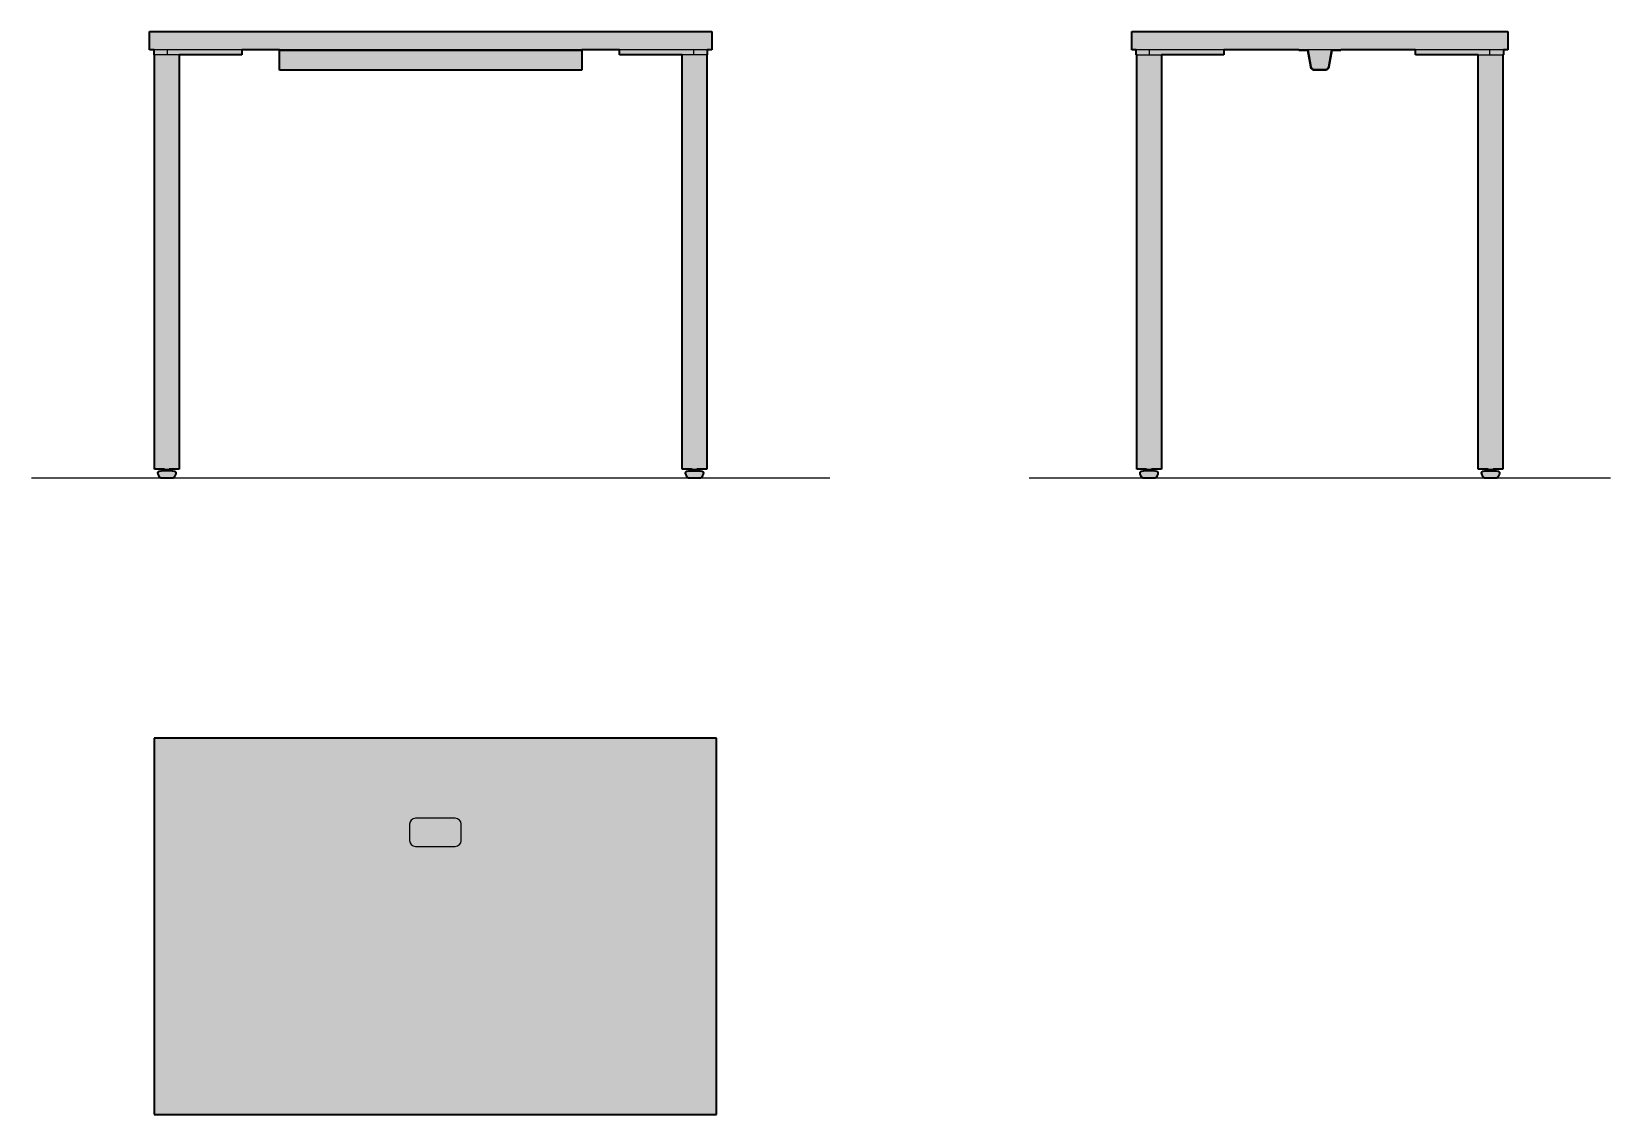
# Model space of a CAD drawing. Header units: millimetres. Extents: x 0 to 2559, y -1031 to 724.
import ezdxf

# ---------------------------------------------------------------- set-up
doc = ezdxf.new("R2010")
doc.units = ezdxf.units.MM
doc.layers.add('Blocks', color=7, linetype='Continuous')
doc.layers.add('Blocks$Fill', color=7, linetype='Continuous', true_color=0xffffff)
for name, color, linetype, lineweight, true_color in [('Blocks$Inner', 7, 'Continuous', 25, 0x007f00), ('Blocks$Outline', 7, 'Continuous', 35, 0xff3f3f), ('Groud', 7, 'Continuous', 25, 0x243775)]:
    doc.layers.add(name, color=color, linetype=linetype, lineweight=lineweight, true_color=true_color)

# ---------------------------------------------------------------- blocks, each defined once
blk = doc.blocks.new('OE1 Rectangular Table Front')
at = {"layer": 'Blocks$Fill'}
blk.add_hatch(color=256, dxfattribs=at).paths.add_polyline_path([(210.6, 0), (210.5, 0), (210.3, 0), (210.1, 0.1), (210, 0.1), (209.8, 0.1), (209.6, 0.2), (209.5, 0.2), (209.3, 0.3), (209.1, 0.3), (209, 0.4), (208.8, 0.5), (208.7, 0.6), (208.5, 0.7), (208.4, 0.8), (208.2, 0.9), (208.1, 1), (208, 1.1), (207.9, 1.2), (207.7, 1.3), (207.6, 1.4), (207.5, 1.6), (207.4, 1.7), (207.3, 1.8), (207.2, 2), (207.1, 2.1), (207, 2.3), (206.9, 2.4), (206.9, 2.6), (206.8, 2.7), (205.1, 6.9), (205, 7), (205, 7.2), (204.9, 7.3), (204.9, 7.4), (204.9, 7.6), (204.9, 7.7), (204.8, 7.9), (204.8, 8), (204.8, 8.1), (204.8, 8.3), (204.8, 8.4), (204.8, 8.5), (204.8, 8.7), (204.9, 8.8), (204.9, 9), (204.9, 9.1), (205, 9.2), (205, 9.4), (205.1, 9.5), (205.1, 9.6), (205.2, 9.7), (205.2, 9.9), (205.3, 10), (205.4, 10.1), (205.4, 10.2), (205.5, 10.3), (205.6, 10.4), (205.7, 10.5), (205.8, 10.6), (205.9, 10.7), (206, 10.8), (206.1, 10.9), (206.2, 11), (206.3, 11.1), (206.4, 11.2), (206.6, 11.2), (206.7, 11.3), (206.8, 11.4), (206.9, 11.4), (207.1, 11.5), (207.2, 11.5), (207.3, 11.6), (207.4, 11.6), (215.3, 13), (215.3, 14.7), (202.3, 14.7), (199.3, 14.7), (199.3, 686.4), (198.6, 686.4), (198.6, 694.3), (191.3, 694.3), (191.3, 723.9), (1102.6, 723.9), (1102.6, 694.3), (1095.3, 694.3), (1095.3, 686.4), (1094.6, 686.4), (1094.6, 14.7), (1091.6, 14.7), (1078.6, 14.7), (1078.6, 13), (1086.5, 11.6), (1086.7, 11.5), (1086.8, 11.5), (1086.9, 11.4), (1087.1, 11.4), (1087.2, 11.3), (1087.3, 11.3), (1087.4, 11.2), (1087.5, 11.1), (1087.7, 11), (1087.8, 11), (1087.9, 10.9), (1088, 10.8), (1088.1, 10.7), (1088.2, 10.6), (1088.3, 10.5), (1088.3, 10.4), (1088.4, 10.3), (1088.5, 10.2), (1088.6, 10), (1088.7, 9.9), (1088.7, 9.8), (1088.8, 9.7), (1088.8, 9.5), (1088.9, 9.4), (1088.9, 9.3), (1089, 9.1), (1089, 9), (1089, 8.9), (1089, 8.7), (1089.1, 8.6), (1089.1, 8.5), (1089.1, 8.3), (1089.1, 8.2), (1089.1, 8), (1089.1, 7.9), (1089.1, 7.8), (1089, 7.6), (1089, 7.5), (1089, 7.4), (1088.9, 7.2), (1088.9, 7.1), (1088.8, 7), (1088.8, 6.9), (1087.1, 2.7), (1087, 2.5), (1086.9, 2.3), (1086.8, 2.2), (1086.7, 2), (1086.6, 1.9), (1086.5, 1.8), (1086.4, 1.6), (1086.3, 1.5), (1086.2, 1.4), (1086.1, 1.2), (1086, 1.1), (1085.8, 1), (1085.7, 0.9), (1085.6, 0.8), (1085.4, 0.7), (1085.3, 0.6), (1085.1, 0.5), (1085, 0.4), (1084.8, 0.4), (1084.7, 0.3), (1084.5, 0.2), (1084.3, 0.2), (1084.2, 0.1), (1084, 0.1), (1083.8, 0.1), (1083.7, 0), (1083.5, 0), (1083.3, 0), (1083.3, 0), (1074.6, 0), (1065.9, 0), (1065.7, 0), (1065.5, 0), (1065.4, 0.1), (1065.2, 0.1), (1065, 0.1), (1064.9, 0.2), (1064.7, 0.2), (1064.5, 0.3), (1064.4, 0.3), (1064.2, 0.4), (1064.1, 0.5), (1063.9, 0.6), (1063.8, 0.7), (1063.6, 0.8), (1063.5, 0.9), (1063.4, 1), (1063.2, 1.1), (1063.1, 1.2), (1063, 1.3), (1062.9, 1.4), (1062.7, 1.6), (1062.6, 1.7), (1062.5, 1.8), (1062.4, 2), (1062.3, 2.1), (1062.3, 2.3), (1062.2, 2.4), (1062.1, 2.6), (1062.1, 2.7), (1060.3, 6.9), (1060.3, 7), (1060.2, 7.2), (1060.2, 7.3), (1060.2, 7.4), (1060.1, 7.6), (1060.1, 7.7), (1060.1, 7.9), (1060.1, 8), (1060.1, 8.1), (1060.1, 8.3), (1060.1, 8.4), (1060.1, 8.5), (1060.1, 8.7), (1060.1, 8.8), (1060.1, 9), (1060.2, 9.1), (1060.2, 9.2), (1060.2, 9.4), (1060.3, 9.5), (1060.3, 9.6), (1060.4, 9.7), (1060.5, 9.9), (1060.5, 10), (1060.6, 10.1), (1060.7, 10.2), (1060.8, 10.3), (1060.9, 10.4), (1060.9, 10.5), (1061, 10.6), (1061.1, 10.7), (1061.2, 10.8), (1061.3, 10.9), (1061.4, 11), (1061.6, 11.1), (1061.7, 11.2), (1061.8, 11.2), (1061.9, 11.3), (1062, 11.4), (1062.2, 11.4), (1062.3, 11.5), (1062.4, 11.5), (1062.6, 11.6), (1062.6, 11.6), (1070.6, 13), (1070.6, 14.7), (1054.6, 14.7), (1054.6, 686.4), (998.3, 686.4), (982.8, 686.4), (966.8, 686.4), (959.6, 686.4), (953.1, 686.4), (953.1, 694.3), (892, 694.3), (892, 693.1), (892, 666.6), (892, 661.3), (401.9, 661.3), (401.9, 666.6), (401.9, 693.1), (401.9, 694.3), (340.8, 694.3), (340.8, 686.4), (334.3, 686.4), (327.1, 686.4), (311.1, 686.4), (295.6, 686.4), (239.3, 686.4), (239.3, 14.7), (223.3, 14.7), (223.3, 13), (231.3, 11.6), (231.4, 11.5), (231.6, 11.5), (231.7, 11.4), (231.8, 11.4), (231.9, 11.3), (232.1, 11.3), (232.2, 11.2), (232.3, 11.1), (232.4, 11), (232.5, 11), (232.6, 10.9), (232.7, 10.8), (232.8, 10.7), (232.9, 10.6), (233, 10.5), (233.1, 10.4), (233.2, 10.3), (233.3, 10.2), (233.3, 10), (233.4, 9.9), (233.5, 9.8), (233.5, 9.7), (233.6, 9.5), (233.6, 9.4), (233.7, 9.3), (233.7, 9.1), (233.8, 9), (233.8, 8.9), (233.8, 8.7), (233.8, 8.6), (233.8, 8.5), (233.8, 8.3), (233.8, 8.2), (233.8, 8), (233.8, 7.9), (233.8, 7.8), (233.8, 7.6), (233.8, 7.5), (233.7, 7.4), (233.7, 7.2), (233.6, 7.1), (233.6, 7), (233.6, 6.9), (231.8, 2.7), (231.7, 2.5), (231.7, 2.3), (231.6, 2.2), (231.5, 2), (231.4, 1.9), (231.3, 1.8), (231.2, 1.6), (231.1, 1.5), (231, 1.4), (230.9, 1.2), (230.7, 1.1), (230.6, 1), (230.5, 0.9), (230.3, 0.8), (230.2, 0.7), (230, 0.6), (229.9, 0.5), (229.7, 0.4), (229.6, 0.4), (229.4, 0.3), (229.3, 0.2), (229.1, 0.2), (228.9, 0.1), (228.8, 0.1), (228.6, 0.1), (228.4, 0), (228.2, 0), (228.1, 0), (228, 0), (219.3, 0)], flags=0)
at = {"layer": 'Blocks$Inner'}
blk.add_line((401.9, 693.1), (401.9, 694.3), dxfattribs=at)
blk.add_lwpolyline([(191.3, 723.9), (1102.6, 723.9), (1102.6, 694.3), (191.3, 694.3)], close=True, dxfattribs=at)
for points in [[(220.2, 686.4), (201.6, 686.4), (198.6, 686.4), (198.6, 694.3)], [(340.8, 694.3), (340.8, 686.4), (334.3, 686.4), (327.1, 686.4), (311.1, 686.4), (295.6, 686.4), (220.2, 686.4), (220.2, 694.3)], [(892, 693.1), (892, 666.6), (892, 661.3), (401.9, 661.3), (401.9, 666.6), (401.9, 693.1), (892, 693.1), (892, 694.3)], [(1073.7, 686.4), (998.3, 686.4), (982.8, 686.4), (966.8, 686.4), (959.6, 686.4), (953.1, 686.4), (953.1, 694.3)], [(1095.3, 694.3), (1095.3, 686.4), (1092.3, 686.4), (1073.7, 686.4), (1073.7, 694.3)], [(200.2, 686.4), (199.3, 686.4), (199.3, 14.7), (202.3, 14.7), (219.3, 14.7), (239.3, 14.7), (239.3, 686.4)], [(1054.6, 686.4), (1054.6, 14.7), (1074.6, 14.7), (1091.6, 14.7), (1094.6, 14.7), (1094.6, 686.4), (1093.7, 686.4)], [(210.9, 11.6), (207.4, 11.6), (207.3, 11.6), (207.2, 11.5), (207.1, 11.5), (206.9, 11.4), (206.8, 11.4), (206.7, 11.3), (206.6, 11.2), (206.4, 11.2), (206.3, 11.1), (206.2, 11), (206.1, 10.9), (206, 10.8), (205.9, 10.7), (205.8, 10.6), (205.7, 10.5), (205.6, 10.4), (205.5, 10.3), (205.4, 10.2), (205.4, 10.1), (205.3, 10), (205.2, 9.9), (205.2, 9.7), (205.1, 9.6), (205.1, 9.5), (205, 9.4), (205, 9.2), (204.9, 9.1), (204.9, 9), (204.9, 8.8), (204.8, 8.7), (204.8, 8.5), (204.8, 8.4), (204.8, 8.3), (204.8, 8.1), (204.8, 8), (204.8, 7.9), (204.9, 7.7), (204.9, 7.6), (204.9, 7.4), (204.9, 7.3), (205, 7.2), (205, 7), (205.1, 6.9), (206.8, 2.7), (206.9, 2.6), (206.9, 2.4), (207, 2.3), (207.1, 2.1), (207.2, 2), (207.3, 1.8), (207.4, 1.7), (207.5, 1.6), (207.6, 1.4), (207.7, 1.3), (207.9, 1.2), (208, 1.1), (208.1, 1), (208.2, 0.9), (208.4, 0.8), (208.5, 0.7), (208.7, 0.6), (208.8, 0.5), (209, 0.4), (209.1, 0.3), (209.3, 0.3), (209.5, 0.2), (209.6, 0.2), (209.8, 0.1), (210, 0.1), (210.1, 0.1), (210.3, 0), (210.5, 0), (210.6, 0), (219.3, 0), (228, 0), (228.1, 0), (228.2, 0), (228.4, 0), (228.6, 0.1), (228.8, 0.1), (228.9, 0.1), (229.1, 0.2), (229.3, 0.2), (229.4, 0.3), (229.6, 0.4), (229.7, 0.4), (229.9, 0.5), (230, 0.6), (230.2, 0.7), (230.3, 0.8), (230.5, 0.9), (230.6, 1), (230.7, 1.1), (230.9, 1.2), (231, 1.4), (231.1, 1.5), (231.2, 1.6), (231.3, 1.8), (231.4, 1.9), (231.5, 2), (231.6, 2.2), (231.7, 2.3), (231.7, 2.5), (231.8, 2.7), (233.6, 6.9), (233.6, 7), (233.6, 7.1), (233.7, 7.2), (233.7, 7.4), (233.8, 7.5), (233.8, 7.6), (233.8, 7.8), (233.8, 7.9), (233.8, 8), (233.8, 8.2), (233.8, 8.3), (233.8, 8.5), (233.8, 8.6), (233.8, 8.7), (233.8, 8.9), (233.8, 9), (233.7, 9.1), (233.7, 9.3), (233.6, 9.4), (233.6, 9.5), (233.5, 9.7), (233.5, 9.8), (233.4, 9.9), (233.3, 10), (233.3, 10.2), (233.2, 10.3), (233.1, 10.4), (233, 10.5), (232.9, 10.6), (232.8, 10.7), (232.7, 10.8), (232.6, 10.9), (232.5, 11), (232.4, 11), (232.3, 11.1), (232.2, 11.2), (232.1, 11.3), (231.9, 11.3), (231.8, 11.4), (231.7, 11.4), (231.6, 11.5), (231.4, 11.5), (231.3, 11.6), (219.3, 11.6), (207.4, 11.6), (215.3, 13), (215.3, 14.7)], [(223.3, 13), (219.3, 13), (215.3, 13)], [(227.8, 11.6), (231.3, 11.6), (223.3, 13), (223.3, 14.7)], [(1066.1, 11.6), (1062.6, 11.6), (1062.6, 11.6), (1062.4, 11.5), (1062.3, 11.5), (1062.2, 11.4), (1062, 11.4), (1061.9, 11.3), (1061.8, 11.2), (1061.7, 11.2), (1061.6, 11.1), (1061.4, 11), (1061.3, 10.9), (1061.2, 10.8), (1061.1, 10.7), (1061, 10.6), (1060.9, 10.5), (1060.9, 10.4), (1060.8, 10.3), (1060.7, 10.2), (1060.6, 10.1), (1060.5, 10), (1060.5, 9.9), (1060.4, 9.7), (1060.3, 9.6), (1060.3, 9.5), (1060.2, 9.4), (1060.2, 9.2), (1060.2, 9.1), (1060.1, 9), (1060.1, 8.8), (1060.1, 8.7), (1060.1, 8.5), (1060.1, 8.4), (1060.1, 8.3), (1060.1, 8.1), (1060.1, 8), (1060.1, 7.9), (1060.1, 7.7), (1060.1, 7.6), (1060.2, 7.4), (1060.2, 7.3), (1060.2, 7.2), (1060.3, 7), (1060.3, 6.9), (1062.1, 2.7), (1062.1, 2.6), (1062.2, 2.4), (1062.3, 2.3), (1062.3, 2.1), (1062.4, 2), (1062.5, 1.8), (1062.6, 1.7), (1062.7, 1.6), (1062.9, 1.4), (1063, 1.3), (1063.1, 1.2), (1063.2, 1.1), (1063.4, 1), (1063.5, 0.9), (1063.6, 0.8), (1063.8, 0.7), (1063.9, 0.6), (1064.1, 0.5), (1064.2, 0.4), (1064.4, 0.3), (1064.5, 0.3), (1064.7, 0.2), (1064.9, 0.2), (1065, 0.1), (1065.2, 0.1), (1065.4, 0.1), (1065.5, 0), (1065.7, 0), (1065.9, 0), (1074.6, 0), (1083.3, 0), (1083.3, 0), (1083.5, 0), (1083.7, 0), (1083.8, 0.1), (1084, 0.1), (1084.2, 0.1), (1084.3, 0.2), (1084.5, 0.2), (1084.7, 0.3), (1084.8, 0.4), (1085, 0.4), (1085.1, 0.5), (1085.3, 0.6), (1085.4, 0.7), (1085.6, 0.8), (1085.7, 0.9), (1085.8, 1), (1086, 1.1), (1086.1, 1.2), (1086.2, 1.4), (1086.3, 1.5), (1086.4, 1.6), (1086.5, 1.8), (1086.6, 1.9), (1086.7, 2), (1086.8, 2.2), (1086.9, 2.3), (1087, 2.5), (1087.1, 2.7), (1088.8, 6.9), (1088.8, 7), (1088.9, 7.1), (1088.9, 7.2), (1089, 7.4), (1089, 7.5), (1089, 7.6), (1089.1, 7.8), (1089.1, 7.9), (1089.1, 8), (1089.1, 8.2), (1089.1, 8.3), (1089.1, 8.5), (1089.1, 8.6), (1089, 8.7), (1089, 8.9), (1089, 9), (1089, 9.1), (1088.9, 9.3), (1088.9, 9.4), (1088.8, 9.5), (1088.8, 9.7), (1088.7, 9.8), (1088.7, 9.9), (1088.6, 10), (1088.5, 10.2), (1088.4, 10.3), (1088.3, 10.4), (1088.3, 10.5), (1088.2, 10.6), (1088.1, 10.7), (1088, 10.8), (1087.9, 10.9), (1087.8, 11), (1087.7, 11), (1087.5, 11.1), (1087.4, 11.2), (1087.3, 11.3), (1087.2, 11.3), (1087.1, 11.4), (1086.9, 11.4), (1086.8, 11.5), (1086.7, 11.5), (1086.5, 11.6), (1078.6, 13), (1078.6, 14.7)], [(1070.6, 14.7), (1070.6, 13), (1062.6, 11.6), (1074.6, 11.6), (1086.5, 11.6), (1083, 11.6)], [(1078.6, 13), (1074.6, 13), (1070.6, 13)]]:
    blk.add_lwpolyline(points, dxfattribs=at)
at = {"layer": 'Blocks$Outline'}
for points in [[(191.3, 694.3), (191.3, 723.9)], [(191.3, 723.9), (1102.6, 723.9)], [(1102.6, 723.9), (1102.6, 694.3)], [(198.6, 694.3), (191.3, 694.3)], [(198.6, 686.4), (198.6, 694.3)], [(401.9, 694.3), (340.8, 694.3)], [(340.8, 694.3), (340.8, 686.4)], [(401.9, 693.1), (401.9, 694.3)], [(401.9, 666.6), (401.9, 693.1)], [(953.1, 694.3), (892, 694.3)], [(892, 694.3), (892, 693.1)], [(892, 693.1), (892, 666.6)], [(953.1, 686.4), (953.1, 694.3)], [(1102.6, 694.3), (1095.3, 694.3)], [(1095.3, 694.3), (1095.3, 686.4)], [(199.3, 686.4), (198.6, 686.4)], [(199.3, 14.7), (199.3, 686.4)], [(295.6, 686.4), (239.3, 686.4)], [(239.3, 686.4), (239.3, 14.7)], [(311.1, 686.4), (295.6, 686.4)], [(327.1, 686.4), (311.1, 686.4)], [(334.3, 686.4), (327.1, 686.4)], [(340.8, 686.4), (334.3, 686.4)], [(401.9, 661.3), (401.9, 666.6)], [(892, 666.6), (892, 661.3)], [(959.6, 686.4), (953.1, 686.4)], [(966.8, 686.4), (959.6, 686.4)], [(982.8, 686.4), (966.8, 686.4)], [(998.3, 686.4), (982.8, 686.4)], [(1054.6, 686.4), (998.3, 686.4)], [(1054.6, 14.7), (1054.6, 686.4)], [(1095.3, 686.4), (1094.6, 686.4)], [(1094.6, 686.4), (1094.6, 14.7)], [(892, 661.3), (401.9, 661.3)], [(202.3, 14.7), (199.3, 14.7)], [(215.3, 14.7), (202.3, 14.7)], [(205.1, 6.9), (205, 7), (205, 7.2), (204.9, 7.3), (204.9, 7.4), (204.9, 7.6), (204.9, 7.7), (204.8, 7.9), (204.8, 8), (204.8, 8.1), (204.8, 8.3), (204.8, 8.4), (204.8, 8.5), (204.8, 8.7), (204.9, 8.8), (204.9, 9), (204.9, 9.1), (205, 9.2), (205, 9.4), (205.1, 9.5), (205.1, 9.6), (205.2, 9.7), (205.2, 9.9), (205.3, 10), (205.4, 10.1), (205.4, 10.2), (205.5, 10.3), (205.6, 10.4), (205.7, 10.5), (205.8, 10.6), (205.9, 10.7), (206, 10.8), (206.1, 10.9), (206.2, 11), (206.3, 11.1), (206.4, 11.2), (206.6, 11.2), (206.7, 11.3), (206.8, 11.4), (206.9, 11.4), (207.1, 11.5), (207.2, 11.5), (207.3, 11.6), (207.4, 11.6)], [(206.8, 2.7), (205.1, 6.9)], [(210.6, 0), (210.5, 0), (210.3, 0), (210.1, 0.1), (210, 0.1), (209.8, 0.1), (209.6, 0.2), (209.5, 0.2), (209.3, 0.3), (209.1, 0.3), (209, 0.4), (208.8, 0.5), (208.7, 0.6), (208.5, 0.7), (208.4, 0.8), (208.2, 0.9), (208.1, 1), (208, 1.1), (207.9, 1.2), (207.7, 1.3), (207.6, 1.4), (207.5, 1.6), (207.4, 1.7), (207.3, 1.8), (207.2, 2), (207.1, 2.1), (207, 2.3), (206.9, 2.4), (206.9, 2.6), (206.8, 2.7)], [(207.4, 11.6), (215.3, 13)], [(219.3, 0), (210.6, 0)], [(215.3, 13), (215.3, 14.7)], [(228, 0), (219.3, 0)], [(239.3, 14.7), (223.3, 14.7)], [(223.3, 14.7), (223.3, 13)], [(223.3, 13), (231.3, 11.6)], [(231.8, 2.7), (231.7, 2.5), (231.7, 2.3), (231.6, 2.2), (231.5, 2), (231.4, 1.9), (231.3, 1.8), (231.2, 1.6), (231.1, 1.5), (231, 1.4), (230.9, 1.2), (230.7, 1.1), (230.6, 1), (230.5, 0.9), (230.3, 0.8), (230.2, 0.7), (230, 0.6), (229.9, 0.5), (229.7, 0.4), (229.6, 0.4), (229.4, 0.3), (229.3, 0.2), (229.1, 0.2), (228.9, 0.1), (228.8, 0.1), (228.6, 0.1), (228.4, 0), (228.2, 0), (228.1, 0), (228, 0)], [(231.3, 11.6), (231.4, 11.5), (231.6, 11.5), (231.7, 11.4), (231.8, 11.4), (231.9, 11.3), (232.1, 11.3), (232.2, 11.2), (232.3, 11.1), (232.4, 11), (232.5, 11), (232.6, 10.9), (232.7, 10.8), (232.8, 10.7), (232.9, 10.6), (233, 10.5), (233.1, 10.4), (233.2, 10.3), (233.3, 10.2), (233.3, 10), (233.4, 9.9), (233.5, 9.8), (233.5, 9.7), (233.6, 9.5), (233.6, 9.4), (233.7, 9.3), (233.7, 9.1), (233.8, 9), (233.8, 8.9), (233.8, 8.7), (233.8, 8.6), (233.8, 8.5), (233.8, 8.3), (233.8, 8.2), (233.8, 8), (233.8, 7.9), (233.8, 7.8), (233.8, 7.6), (233.8, 7.5), (233.7, 7.4), (233.7, 7.2), (233.6, 7.1), (233.6, 7), (233.6, 6.9)], [(233.6, 6.9), (231.8, 2.7)], [(1070.6, 14.7), (1054.6, 14.7)], [(1060.3, 6.9), (1060.3, 7), (1060.2, 7.2), (1060.2, 7.3), (1060.2, 7.4), (1060.1, 7.6), (1060.1, 7.7), (1060.1, 7.9), (1060.1, 8), (1060.1, 8.1), (1060.1, 8.3), (1060.1, 8.4), (1060.1, 8.5), (1060.1, 8.7), (1060.1, 8.8), (1060.1, 9), (1060.2, 9.1), (1060.2, 9.2), (1060.2, 9.4), (1060.3, 9.5), (1060.3, 9.6), (1060.4, 9.7), (1060.5, 9.9), (1060.5, 10), (1060.6, 10.1), (1060.7, 10.2), (1060.8, 10.3), (1060.9, 10.4), (1060.9, 10.5), (1061, 10.6), (1061.1, 10.7), (1061.2, 10.8), (1061.3, 10.9), (1061.4, 11), (1061.6, 11.1), (1061.7, 11.2), (1061.8, 11.2), (1061.9, 11.3), (1062, 11.4), (1062.2, 11.4), (1062.3, 11.5), (1062.4, 11.5), (1062.6, 11.6), (1062.6, 11.6)], [(1062.1, 2.7), (1060.3, 6.9)], [(1065.9, 0), (1065.7, 0), (1065.5, 0), (1065.4, 0.1), (1065.2, 0.1), (1065, 0.1), (1064.9, 0.2), (1064.7, 0.2), (1064.5, 0.3), (1064.4, 0.3), (1064.2, 0.4), (1064.1, 0.5), (1063.9, 0.6), (1063.8, 0.7), (1063.6, 0.8), (1063.5, 0.9), (1063.4, 1), (1063.2, 1.1), (1063.1, 1.2), (1063, 1.3), (1062.9, 1.4), (1062.7, 1.6), (1062.6, 1.7), (1062.5, 1.8), (1062.4, 2), (1062.3, 2.1), (1062.3, 2.3), (1062.2, 2.4), (1062.1, 2.6), (1062.1, 2.7)], [(1062.6, 11.6), (1070.6, 13)], [(1074.6, 0), (1065.9, 0)], [(1070.6, 13), (1070.6, 14.7)], [(1083.3, 0), (1074.6, 0)], [(1091.6, 14.7), (1078.6, 14.7)], [(1078.6, 14.7), (1078.6, 13)], [(1078.6, 13), (1086.5, 11.6)], [(1087.1, 2.7), (1087, 2.5), (1086.9, 2.3), (1086.8, 2.2), (1086.7, 2), (1086.6, 1.9), (1086.5, 1.8), (1086.4, 1.6), (1086.3, 1.5), (1086.2, 1.4), (1086.1, 1.2), (1086, 1.1), (1085.8, 1), (1085.7, 0.9), (1085.6, 0.8), (1085.4, 0.7), (1085.3, 0.6), (1085.1, 0.5), (1085, 0.4), (1084.8, 0.4), (1084.7, 0.3), (1084.5, 0.2), (1084.3, 0.2), (1084.2, 0.1), (1084, 0.1), (1083.8, 0.1), (1083.7, 0), (1083.5, 0), (1083.3, 0), (1083.3, 0)], [(1086.5, 11.6), (1086.7, 11.5), (1086.8, 11.5), (1086.9, 11.4), (1087.1, 11.4), (1087.2, 11.3), (1087.3, 11.3), (1087.4, 11.2), (1087.5, 11.1), (1087.7, 11), (1087.8, 11), (1087.9, 10.9), (1088, 10.8), (1088.1, 10.7), (1088.2, 10.6), (1088.3, 10.5), (1088.3, 10.4), (1088.4, 10.3), (1088.5, 10.2), (1088.6, 10), (1088.7, 9.9), (1088.7, 9.8), (1088.8, 9.7), (1088.8, 9.5), (1088.9, 9.4), (1088.9, 9.3), (1089, 9.1), (1089, 9), (1089, 8.9), (1089, 8.7), (1089.1, 8.6), (1089.1, 8.5), (1089.1, 8.3), (1089.1, 8.2), (1089.1, 8), (1089.1, 7.9), (1089.1, 7.8), (1089, 7.6), (1089, 7.5), (1089, 7.4), (1088.9, 7.2), (1088.9, 7.1), (1088.8, 7), (1088.8, 6.9)], [(1088.8, 6.9), (1087.1, 2.7)], [(1094.6, 14.7), (1091.6, 14.7)]]:
    blk.add_lwpolyline(points, dxfattribs=at)
blk = doc.blocks.new('OE1 Rectangular Table Side')
at = {"layer": 'Blocks$Fill'}
blk.add_hatch(color=256, dxfattribs=at).paths.add_polyline_path([(775.9, 723.9), (775.9, 694.3), (768.7, 694.3), (768.7, 686.4), (767.9, 686.4), (767.9, 14.7), (764.9, 14.7), (751.9, 14.7), (751.9, 13), (759.9, 11.6), (760, 11.5), (760.2, 11.5), (760.3, 11.4), (760.4, 11.4), (760.5, 11.3), (760.7, 11.3), (760.8, 11.2), (760.9, 11.1), (761, 11), (761.1, 11), (761.2, 10.9), (761.3, 10.8), (761.4, 10.7), (761.5, 10.6), (761.6, 10.5), (761.7, 10.4), (761.8, 10.3), (761.9, 10.2), (761.9, 10), (762, 9.9), (762.1, 9.8), (762.1, 9.7), (762.2, 9.5), (762.2, 9.4), (762.3, 9.3), (762.3, 9.1), (762.4, 9), (762.4, 8.9), (762.4, 8.7), (762.4, 8.6), (762.4, 8.5), (762.4, 8.3), (762.4, 8.2), (762.4, 8), (762.4, 7.9), (762.4, 7.8), (762.4, 7.6), (762.4, 7.5), (762.3, 7.4), (762.3, 7.2), (762.2, 7.1), (762.2, 7), (762.2, 6.9), (760.4, 2.7), (760.3, 2.5), (760.3, 2.3), (760.2, 2.2), (760.1, 2), (760, 1.9), (759.9, 1.8), (759.8, 1.6), (759.7, 1.5), (759.6, 1.4), (759.5, 1.2), (759.3, 1.1), (759.2, 1), (759.1, 0.9), (758.9, 0.8), (758.8, 0.7), (758.6, 0.6), (758.5, 0.5), (758.3, 0.4), (758.2, 0.4), (758, 0.3), (757.9, 0.2), (757.7, 0.2), (757.5, 0.1), (757.4, 0.1), (757.2, 0.1), (757, 0), (756.8, 0), (756.7, 0), (756.6, 0), (752.3, 0), (743.6, 0), (739.2, 0), (739.1, 0), (738.9, 0), (738.7, 0.1), (738.6, 0.1), (738.4, 0.1), (738.2, 0.2), (738.1, 0.2), (737.9, 0.3), (737.7, 0.3), (737.6, 0.4), (737.4, 0.5), (737.3, 0.6), (737.1, 0.7), (737, 0.8), (736.8, 0.9), (736.7, 1), (736.6, 1.1), (736.5, 1.2), (736.3, 1.3), (736.2, 1.4), (736.1, 1.6), (736, 1.7), (735.9, 1.8), (735.8, 2), (735.7, 2.1), (735.6, 2.3), (735.5, 2.4), (735.5, 2.6), (735.5, 2.7), (733.7, 6.9), (733.6, 7), (733.6, 7.2), (733.6, 7.3), (733.5, 7.4), (733.5, 7.6), (733.5, 7.7), (733.4, 7.9), (733.4, 8), (733.4, 8.1), (733.4, 8.3), (733.4, 8.4), (733.4, 8.5), (733.5, 8.7), (733.5, 8.8), (733.5, 9), (733.5, 9.1), (733.6, 9.2), (733.6, 9.4), (733.7, 9.5), (733.7, 9.6), (733.8, 9.7), (733.8, 9.9), (733.9, 10), (734, 10.1), (734, 10.2), (734.1, 10.3), (734.2, 10.4), (734.3, 10.5), (734.4, 10.6), (734.5, 10.7), (734.6, 10.8), (734.7, 10.9), (734.8, 11), (734.9, 11.1), (735, 11.2), (735.2, 11.2), (735.3, 11.3), (735.4, 11.4), (735.5, 11.4), (735.7, 11.5), (735.8, 11.5), (735.9, 11.6), (736, 11.6), (743.9, 13), (743.9, 14.7), (727.9, 14.7), (727.9, 686.4), (671.6, 686.4), (656.1, 686.4), (640.2, 686.4), (632.9, 686.4), (626.4, 686.4), (626.4, 694.3), (505.3, 694.3), (505.3, 693.1), (490.4, 693.1), (485.8, 666.6), (485.7, 666.5), (485.7, 666.3), (485.7, 666.2), (485.7, 666.1), (485.6, 666), (485.6, 665.8), (485.5, 665.7), (485.5, 665.6), (485.5, 665.5), (485.4, 665.3), (485.4, 665.2), (485.3, 665.1), (485.2, 665), (485.2, 664.8), (485.1, 664.7), (485, 664.6), (485, 664.5), (484.9, 664.3), (484.8, 664.2), (484.7, 664.1), (484.7, 664), (484.6, 663.9), (484.5, 663.8), (484.4, 663.7), (484.3, 663.5), (484.2, 663.4), (484.1, 663.3), (484, 663.2), (483.9, 663.1), (483.8, 663), (483.7, 662.9), (483.6, 662.8), (483.5, 662.7), (483.4, 662.7), (483.3, 662.6), (483.1, 662.5), (483, 662.4), (482.9, 662.3), (482.8, 662.2), (482.6, 662.2), (482.5, 662.1), (482.4, 662), (482.3, 662), (482.1, 661.9), (482, 661.9), (481.9, 661.8), (481.7, 661.8), (481.6, 661.7), (481.5, 661.7), (481.4, 661.6), (481.2, 661.6), (481.1, 661.5), (481, 661.5), (480.8, 661.5), (480.7, 661.5), (480.6, 661.4), (480.4, 661.4), (480.3, 661.4), (480.2, 661.4), (480, 661.4), (479.9, 661.4), (479.8, 661.4), (479.6, 661.3), (479.5, 661.3), (462.7, 661.3), (462.6, 661.3), (462.5, 661.4), (462.4, 661.4), (462.2, 661.4), (462.1, 661.4), (462, 661.4), (461.8, 661.4), (461.7, 661.4), (461.6, 661.5), (461.4, 661.5), (461.3, 661.5), (461.2, 661.5), (461, 661.6), (460.9, 661.6), (460.8, 661.7), (460.6, 661.7), (460.5, 661.8), (460.4, 661.8), (460.2, 661.9), (460.1, 661.9), (460, 662), (459.9, 662), (459.7, 662.1), (459.6, 662.2), (459.5, 662.2), (459.4, 662.3), (459.2, 662.4), (459.1, 662.5), (459, 662.6), (458.9, 662.7), (458.8, 662.7), (458.7, 662.8), (458.5, 662.9), (458.4, 663), (458.3, 663.1), (458.2, 663.2), (458.1, 663.3), (458, 663.4), (457.9, 663.5), (457.8, 663.7), (457.8, 663.8), (457.7, 663.9), (457.6, 664), (457.5, 664.1), (457.4, 664.2), (457.3, 664.3), (457.3, 664.5), (457.2, 664.6), (457.1, 664.7), (457.1, 664.8), (457, 665), (457, 665.1), (456.9, 665.2), (456.8, 665.3), (456.8, 665.5), (456.7, 665.6), (456.7, 665.7), (456.7, 665.8), (456.6, 666), (456.6, 666.1), (456.6, 666.2), (456.5, 666.3), (456.5, 666.5), (456.5, 666.6), (451.8, 693.1), (437, 693.1), (437, 694.3), (315.8, 694.3), (315.8, 686.4), (309.3, 686.4), (302.1, 686.4), (286.1, 686.4), (270.6, 686.4), (214.3, 686.4), (214.3, 14.7), (198.3, 14.7), (198.3, 13), (206.3, 11.6), (206.4, 11.5), (206.5, 11.5), (206.7, 11.4), (206.8, 11.4), (206.9, 11.3), (207, 11.3), (207.2, 11.2), (207.3, 11.1), (207.4, 11), (207.5, 11), (207.6, 10.9), (207.7, 10.8), (207.8, 10.7), (207.9, 10.6), (208, 10.5), (208.1, 10.4), (208.2, 10.3), (208.2, 10.2), (208.3, 10), (208.4, 9.9), (208.5, 9.8), (208.5, 9.7), (208.6, 9.5), (208.6, 9.4), (208.7, 9.3), (208.7, 9.1), (208.7, 9), (208.8, 8.9), (208.8, 8.7), (208.8, 8.6), (208.8, 8.5), (208.8, 8.3), (208.8, 8.2), (208.8, 8), (208.8, 7.9), (208.8, 7.8), (208.8, 7.6), (208.7, 7.5), (208.7, 7.4), (208.7, 7.2), (208.6, 7.1), (208.6, 7), (208.6, 6.9), (206.8, 2.7), (206.7, 2.5), (206.7, 2.3), (206.6, 2.2), (206.5, 2), (206.4, 1.9), (206.3, 1.8), (206.2, 1.6), (206.1, 1.5), (206, 1.4), (205.8, 1.2), (205.7, 1.1), (205.6, 1), (205.4, 0.9), (205.3, 0.8), (205.2, 0.7), (205, 0.6), (204.9, 0.5), (204.7, 0.4), (204.6, 0.4), (204.4, 0.3), (204.2, 0.2), (204.1, 0.2), (203.9, 0.1), (203.7, 0.1), (203.6, 0.1), (203.4, 0), (203.2, 0), (203.1, 0), (203, 0), (198.7, 0), (190, 0), (185.6, 0), (185.5, 0), (185.3, 0), (185.1, 0.1), (184.9, 0.1), (184.8, 0.1), (184.6, 0.2), (184.4, 0.2), (184.3, 0.3), (184.1, 0.3), (184, 0.4), (183.8, 0.5), (183.7, 0.6), (183.5, 0.7), (183.4, 0.8), (183.2, 0.9), (183.1, 1), (183, 1.1), (182.8, 1.2), (182.7, 1.3), (182.6, 1.4), (182.5, 1.6), (182.4, 1.7), (182.3, 1.8), (182.2, 2), (182.1, 2.1), (182, 2.3), (181.9, 2.4), (181.9, 2.6), (181.8, 2.7), (180.1, 6.9), (180, 7), (180, 7.2), (179.9, 7.3), (179.9, 7.4), (179.9, 7.6), (179.8, 7.7), (179.8, 7.9), (179.8, 8), (179.8, 8.1), (179.8, 8.3), (179.8, 8.4), (179.8, 8.5), (179.8, 8.7), (179.9, 8.8), (179.9, 9), (179.9, 9.1), (179.9, 9.2), (180, 9.4), (180, 9.5), (180.1, 9.6), (180.1, 9.7), (180.2, 9.9), (180.3, 10), (180.3, 10.1), (180.4, 10.2), (180.5, 10.3), (180.6, 10.4), (180.7, 10.5), (180.8, 10.6), (180.9, 10.7), (181, 10.8), (181.1, 10.9), (181.2, 11), (181.3, 11.1), (181.4, 11.2), (181.5, 11.2), (181.7, 11.3), (181.8, 11.4), (181.9, 11.4), (182, 11.5), (182.2, 11.5), (182.3, 11.6), (182.4, 11.6), (190.3, 13), (190.3, 14.7), (177.3, 14.7), (174.3, 14.7), (174.3, 686.4), (173.6, 686.4), (173.6, 694.3), (166.3, 694.3), (166.3, 723.9)], flags=0)
at = {"layer": 'Blocks$Inner'}
for p, q in [((457.7, 666.8), (452.9, 694.3)), ((489.4, 694.3), (484.6, 666.8)), ((479.5, 662.6), (462.7, 662.6)), ((462.7, 661.3), (479.5, 661.3)), ((190.3, 14.7), (190.3, 13)), ((198.3, 13), (198.3, 14.7)), ((751.9, 13), (743.9, 13)), ((185.6, 0), (190, 0)), ((739.2, 0), (756.6, 0))]:
    blk.add_line(p, q, dxfattribs=at)
blk.add_lwpolyline([(166.3, 723.9), (775.9, 723.9), (775.9, 694.3), (166.3, 694.3)], close=True, dxfattribs=at)
for points in [[(173.6, 694.3), (173.6, 686.4), (176.6, 686.4), (195.2, 686.4), (195.2, 694.3)], [(195.2, 686.4), (270.6, 686.4), (286.1, 686.4), (302.1, 686.4), (309.3, 686.4), (315.8, 686.4), (315.8, 694.3)], [(437, 694.3), (437, 693.1), (451.8, 693.1), (456.5, 666.6)], [(485.8, 666.6), (490.4, 693.1), (505.3, 693.1), (505.3, 694.3)], [(626.4, 694.3), (626.4, 686.4), (632.9, 686.4), (640.2, 686.4), (656.1, 686.4), (671.6, 686.4), (747, 686.4), (747, 694.3)], [(747, 686.4), (765.7, 686.4), (768.7, 686.4), (768.7, 694.3)], [(175.2, 686.4), (174.3, 686.4), (174.3, 14.7), (177.3, 14.7), (194.3, 14.7), (214.3, 14.7), (214.3, 686.4)], [(727.9, 686.4), (727.9, 14.7), (747.9, 14.7), (764.9, 14.7), (767.9, 14.7), (767.9, 686.4), (767.1, 686.4)], [(185.9, 11.6), (182.4, 11.6), (182.3, 11.6), (182.2, 11.5), (182, 11.5), (181.9, 11.4), (181.8, 11.4), (181.7, 11.3), (181.5, 11.2), (181.4, 11.2), (181.3, 11.1), (181.2, 11), (181.1, 10.9), (181, 10.8), (180.9, 10.7), (180.8, 10.6), (180.7, 10.5), (180.6, 10.4), (180.5, 10.3), (180.4, 10.2), (180.3, 10.1), (180.3, 10), (180.2, 9.9), (180.1, 9.7), (180.1, 9.6), (180, 9.5), (180, 9.4), (179.9, 9.2), (179.9, 9.1), (179.9, 9), (179.9, 8.8), (179.8, 8.7), (179.8, 8.5), (179.8, 8.4), (179.8, 8.3), (179.8, 8.1), (179.8, 8), (179.8, 7.9), (179.8, 7.7), (179.9, 7.6), (179.9, 7.4), (179.9, 7.3), (180, 7.2), (180, 7), (180.1, 6.9), (181.8, 2.7), (181.9, 2.6), (181.9, 2.4), (182, 2.3), (182.1, 2.1), (182.2, 2), (182.3, 1.8), (182.4, 1.7), (182.5, 1.6), (182.6, 1.4), (182.7, 1.3), (182.8, 1.2), (183, 1.1), (183.1, 1), (183.2, 0.9), (183.4, 0.8), (183.5, 0.7), (183.7, 0.6), (183.8, 0.5), (184, 0.4), (184.1, 0.3), (184.3, 0.3), (184.4, 0.2), (184.6, 0.2), (184.8, 0.1), (184.9, 0.1), (185.1, 0.1), (185.3, 0), (185.5, 0), (185.6, 0), (203, 0)], [(198.7, 0), (203, 0), (203.1, 0), (203.2, 0), (203.4, 0), (203.6, 0.1), (203.7, 0.1), (203.9, 0.1), (204.1, 0.2), (204.2, 0.2), (204.4, 0.3), (204.6, 0.4), (204.7, 0.4), (204.9, 0.5), (205, 0.6), (205.2, 0.7), (205.3, 0.8), (205.4, 0.9), (205.6, 1), (205.7, 1.1), (205.8, 1.2), (206, 1.4), (206.1, 1.5), (206.2, 1.6), (206.3, 1.8), (206.4, 1.9), (206.5, 2), (206.6, 2.2), (206.7, 2.3), (206.7, 2.5), (206.8, 2.7), (208.6, 6.9), (208.6, 7), (208.6, 7.1), (208.7, 7.2), (208.7, 7.4), (208.7, 7.5), (208.8, 7.6), (208.8, 7.8), (208.8, 7.9), (208.8, 8), (208.8, 8.2), (208.8, 8.3), (208.8, 8.5), (208.8, 8.6), (208.8, 8.7), (208.8, 8.9), (208.7, 9), (208.7, 9.1), (208.7, 9.3), (208.6, 9.4), (208.6, 9.5), (208.5, 9.7), (208.5, 9.8), (208.4, 9.9), (208.3, 10), (208.2, 10.2), (208.2, 10.3), (208.1, 10.4), (208, 10.5), (207.9, 10.6), (207.8, 10.7), (207.7, 10.8), (207.6, 10.9), (207.5, 11), (207.4, 11), (207.3, 11.1), (207.2, 11.2), (207, 11.3), (206.9, 11.3), (206.8, 11.4), (206.7, 11.4), (206.5, 11.5), (206.4, 11.5), (206.3, 11.6), (182.4, 11.6), (190.3, 13), (198.3, 13), (206.3, 11.6), (202.8, 11.6)], [(743.9, 14.7), (743.9, 13), (736, 11.6), (735.9, 11.6), (735.8, 11.5), (735.7, 11.5), (735.5, 11.4), (735.4, 11.4), (735.3, 11.3), (735.2, 11.2), (735, 11.2), (734.9, 11.1), (734.8, 11), (734.7, 10.9), (734.6, 10.8), (734.5, 10.7), (734.4, 10.6), (734.3, 10.5), (734.2, 10.4), (734.1, 10.3), (734, 10.2), (734, 10.1), (733.9, 10), (733.8, 9.9), (733.8, 9.7), (733.7, 9.6), (733.7, 9.5), (733.6, 9.4), (733.6, 9.2), (733.5, 9.1), (733.5, 9), (733.5, 8.8), (733.5, 8.7), (733.4, 8.5), (733.4, 8.4), (733.4, 8.3), (733.4, 8.1), (733.4, 8), (733.4, 7.9), (733.5, 7.7), (733.5, 7.6), (733.5, 7.4), (733.6, 7.3), (733.6, 7.2), (733.6, 7), (733.7, 6.9), (735.5, 2.7), (735.5, 2.6), (735.5, 2.4), (735.6, 2.3), (735.7, 2.1), (735.8, 2), (735.9, 1.8), (736, 1.7), (736.1, 1.6), (736.2, 1.4), (736.3, 1.3), (736.5, 1.2), (736.6, 1.1), (736.7, 1), (736.8, 0.9), (737, 0.8), (737.1, 0.7), (737.3, 0.6), (737.4, 0.5), (737.6, 0.4), (737.7, 0.3), (737.9, 0.3), (738.1, 0.2), (738.2, 0.2), (738.4, 0.1), (738.6, 0.1), (738.7, 0.1), (738.9, 0), (739.1, 0), (739.2, 0), (743.6, 0)], [(739.5, 11.6), (736, 11.6), (759.9, 11.6), (751.9, 13), (751.9, 14.7)], [(752.3, 0), (756.6, 0), (756.7, 0), (756.8, 0), (757, 0), (757.2, 0.1), (757.4, 0.1), (757.5, 0.1), (757.7, 0.2), (757.9, 0.2), (758, 0.3), (758.2, 0.4), (758.3, 0.4), (758.5, 0.5), (758.6, 0.6), (758.8, 0.7), (758.9, 0.8), (759.1, 0.9), (759.2, 1), (759.3, 1.1), (759.5, 1.2), (759.6, 1.4), (759.7, 1.5), (759.8, 1.6), (759.9, 1.8), (760, 1.9), (760.1, 2), (760.2, 2.2), (760.3, 2.3), (760.3, 2.5), (760.4, 2.7), (762.2, 6.9), (762.2, 7), (762.2, 7.1), (762.3, 7.2), (762.3, 7.4), (762.4, 7.5), (762.4, 7.6), (762.4, 7.8), (762.4, 7.9), (762.4, 8), (762.4, 8.2), (762.4, 8.3), (762.4, 8.5), (762.4, 8.6), (762.4, 8.7), (762.4, 8.9), (762.4, 9), (762.3, 9.1), (762.3, 9.3), (762.2, 9.4), (762.2, 9.5), (762.1, 9.7), (762.1, 9.8), (762, 9.9), (761.9, 10), (761.9, 10.2), (761.8, 10.3), (761.7, 10.4), (761.6, 10.5), (761.5, 10.6), (761.4, 10.7), (761.3, 10.8), (761.2, 10.9), (761.1, 11), (761, 11), (760.9, 11.1), (760.8, 11.2), (760.7, 11.3), (760.5, 11.3), (760.4, 11.4), (760.3, 11.4), (760.2, 11.5), (760, 11.5), (759.9, 11.6), (756.4, 11.6)]]:
    blk.add_lwpolyline(points, dxfattribs=at)
for centre, start, end in [((462.7, 667.7), 189.9374, 270), ((479.5, 667.7), 270, 350.0626)]:
    blk.add_arc(centre, 6.35, start, end, dxfattribs=at)
at = {"layer": 'Blocks$Inner', "extrusion": (0, 0, -1)}
for centre, start, end in [((-462.7, 667.7), 270, 350.0626), ((-479.5, 667.7), 189.9374, 270)]:
    blk.add_arc(centre, 5.13, start, end, dxfattribs=at)
at = {"layer": 'Blocks$Outline'}
for points in [[(166.3, 694.3), (166.3, 723.9)], [(166.3, 723.9), (775.9, 723.9)], [(775.9, 723.9), (775.9, 694.3)], [(173.6, 694.3), (166.3, 694.3)], [(173.6, 686.4), (173.6, 694.3)], [(437, 694.3), (315.8, 694.3)], [(315.8, 694.3), (315.8, 686.4)], [(437, 693.1), (437, 694.3)], [(451.8, 693.1), (437, 693.1)], [(456.5, 666.6), (451.8, 693.1)], [(490.4, 693.1), (485.8, 666.6)], [(505.3, 693.1), (490.4, 693.1)], [(626.4, 694.3), (505.3, 694.3)], [(505.3, 694.3), (505.3, 693.1)], [(626.4, 686.4), (626.4, 694.3)], [(775.9, 694.3), (768.7, 694.3)], [(768.7, 694.3), (768.7, 686.4)], [(174.3, 686.4), (173.6, 686.4)], [(174.3, 14.7), (174.3, 686.4)], [(270.6, 686.4), (214.3, 686.4)], [(214.3, 686.4), (214.3, 14.7)], [(286.1, 686.4), (270.6, 686.4)], [(302.1, 686.4), (286.1, 686.4)], [(309.3, 686.4), (302.1, 686.4)], [(315.8, 686.4), (309.3, 686.4)], [(632.9, 686.4), (626.4, 686.4)], [(640.2, 686.4), (632.9, 686.4)], [(656.1, 686.4), (640.2, 686.4)], [(671.6, 686.4), (656.1, 686.4)], [(727.9, 686.4), (671.6, 686.4)], [(727.9, 14.7), (727.9, 686.4)], [(768.7, 686.4), (767.9, 686.4)], [(767.9, 686.4), (767.9, 14.7)], [(479.5, 661.3), (462.7, 661.3)], [(177.3, 14.7), (174.3, 14.7)], [(190.3, 14.7), (177.3, 14.7)], [(180.1, 6.9), (180, 7), (180, 7.2), (179.9, 7.3), (179.9, 7.4), (179.9, 7.6), (179.8, 7.7), (179.8, 7.9), (179.8, 8), (179.8, 8.1), (179.8, 8.3), (179.8, 8.4), (179.8, 8.5), (179.8, 8.7), (179.9, 8.8), (179.9, 9), (179.9, 9.1), (179.9, 9.2), (180, 9.4), (180, 9.5), (180.1, 9.6), (180.1, 9.7), (180.2, 9.9), (180.3, 10), (180.3, 10.1), (180.4, 10.2), (180.5, 10.3), (180.6, 10.4), (180.7, 10.5), (180.8, 10.6), (180.9, 10.7), (181, 10.8), (181.1, 10.9), (181.2, 11), (181.3, 11.1), (181.4, 11.2), (181.5, 11.2), (181.7, 11.3), (181.8, 11.4), (181.9, 11.4), (182, 11.5), (182.2, 11.5), (182.3, 11.6), (182.4, 11.6)], [(181.8, 2.7), (180.1, 6.9)], [(185.6, 0), (185.5, 0), (185.3, 0), (185.1, 0.1), (184.9, 0.1), (184.8, 0.1), (184.6, 0.2), (184.4, 0.2), (184.3, 0.3), (184.1, 0.3), (184, 0.4), (183.8, 0.5), (183.7, 0.6), (183.5, 0.7), (183.4, 0.8), (183.2, 0.9), (183.1, 1), (183, 1.1), (182.8, 1.2), (182.7, 1.3), (182.6, 1.4), (182.5, 1.6), (182.4, 1.7), (182.3, 1.8), (182.2, 2), (182.1, 2.1), (182, 2.3), (181.9, 2.4), (181.9, 2.6), (181.8, 2.7)], [(182.4, 11.6), (190.3, 13)], [(190.3, 13), (190.3, 14.7)], [(214.3, 14.7), (198.3, 14.7)], [(198.3, 14.7), (198.3, 13)], [(198.3, 13), (206.3, 11.6)], [(205.2, 0.7), (205, 0.6), (204.9, 0.5), (204.7, 0.4), (204.6, 0.4), (204.4, 0.3), (204.2, 0.2), (204.1, 0.2), (203.9, 0.1), (203.7, 0.1), (203.6, 0.1), (203.4, 0), (203.2, 0), (203.1, 0), (203, 0)], [(206.8, 2.7), (206.7, 2.5), (206.7, 2.3), (206.6, 2.2), (206.5, 2), (206.4, 1.9), (206.3, 1.8), (206.2, 1.6), (206.1, 1.5), (206, 1.4), (205.8, 1.2), (205.7, 1.1), (205.6, 1), (205.4, 0.9), (205.3, 0.8), (205.2, 0.7)], [(206.3, 11.6), (206.4, 11.5), (206.5, 11.5), (206.7, 11.4), (206.8, 11.4), (206.9, 11.3), (207, 11.3), (207.2, 11.2), (207.3, 11.1), (207.4, 11), (207.5, 11), (207.6, 10.9), (207.7, 10.8), (207.8, 10.7), (207.9, 10.6), (208, 10.5), (208.1, 10.4), (208.2, 10.3), (208.2, 10.2), (208.3, 10), (208.4, 9.9), (208.5, 9.8), (208.5, 9.7), (208.6, 9.5), (208.6, 9.4), (208.7, 9.3), (208.7, 9.1), (208.7, 9), (208.8, 8.9), (208.8, 8.7), (208.8, 8.6), (208.8, 8.5), (208.8, 8.3), (208.8, 8.2), (208.8, 8), (208.8, 7.9), (208.8, 7.8), (208.8, 7.6), (208.7, 7.5), (208.7, 7.4), (208.7, 7.2), (208.6, 7.1), (208.6, 7)], [(208.6, 6.9), (206.8, 2.7)], [(208.6, 7), (208.6, 6.9)], [(743.9, 14.7), (727.9, 14.7)], [(733.7, 6.9), (733.6, 7), (733.6, 7.2), (733.6, 7.3), (733.5, 7.4), (733.5, 7.6), (733.5, 7.7), (733.4, 7.9), (733.4, 8), (733.4, 8.1), (733.4, 8.3), (733.4, 8.4), (733.4, 8.5), (733.5, 8.7), (733.5, 8.8), (733.5, 9), (733.5, 9.1), (733.6, 9.2), (733.6, 9.4), (733.7, 9.5), (733.7, 9.6), (733.8, 9.7), (733.8, 9.9), (733.9, 10), (734, 10.1), (734, 10.2), (734.1, 10.3), (734.2, 10.4), (734.3, 10.5), (734.4, 10.6), (734.5, 10.7), (734.6, 10.8), (734.7, 10.9), (734.8, 11), (734.9, 11.1), (735, 11.2), (735.2, 11.2), (735.3, 11.3), (735.4, 11.4), (735.5, 11.4), (735.7, 11.5), (735.8, 11.5), (735.9, 11.6), (736, 11.6)], [(735.5, 2.7), (733.7, 6.9)], [(737, 0.8), (736.8, 0.9), (736.7, 1), (736.6, 1.1), (736.5, 1.2), (736.3, 1.3), (736.2, 1.4), (736.1, 1.6), (736, 1.7), (735.9, 1.8), (735.8, 2), (735.7, 2.1), (735.6, 2.3), (735.5, 2.4), (735.5, 2.6), (735.5, 2.7)], [(736, 11.6), (743.9, 13)], [(739.2, 0), (739.1, 0), (738.9, 0), (738.7, 0.1), (738.6, 0.1), (738.4, 0.1), (738.2, 0.2), (738.1, 0.2), (737.9, 0.3), (737.7, 0.3), (737.6, 0.4), (737.4, 0.5), (737.3, 0.6), (737.1, 0.7), (737, 0.8)], [(743.9, 13), (743.9, 14.7)], [(764.9, 14.7), (751.9, 14.7)], [(751.9, 14.7), (751.9, 13)], [(751.9, 13), (759.9, 11.6)], [(760.4, 2.7), (760.3, 2.5), (760.3, 2.3), (760.2, 2.2), (760.1, 2), (760, 1.9), (759.9, 1.8), (759.8, 1.6), (759.7, 1.5), (759.6, 1.4), (759.5, 1.2), (759.3, 1.1), (759.2, 1), (759.1, 0.9), (758.9, 0.8), (758.8, 0.7), (758.6, 0.6), (758.5, 0.5), (758.3, 0.4), (758.2, 0.4), (758, 0.3), (757.9, 0.2), (757.7, 0.2), (757.5, 0.1), (757.4, 0.1), (757.2, 0.1), (757, 0), (756.8, 0), (756.7, 0), (756.6, 0)], [(759.9, 11.6), (760, 11.5), (760.2, 11.5), (760.3, 11.4), (760.4, 11.4), (760.5, 11.3), (760.7, 11.3), (760.8, 11.2), (760.9, 11.1), (761, 11), (761.1, 11), (761.2, 10.9), (761.3, 10.8), (761.4, 10.7), (761.5, 10.6), (761.6, 10.5), (761.7, 10.4), (761.8, 10.3), (761.9, 10.2), (761.9, 10), (762, 9.9), (762.1, 9.8), (762.1, 9.7), (762.2, 9.5), (762.2, 9.4), (762.3, 9.3), (762.3, 9.1), (762.4, 9), (762.4, 8.9), (762.4, 8.7), (762.4, 8.6), (762.4, 8.5), (762.4, 8.3), (762.4, 8.2), (762.4, 8), (762.4, 7.9), (762.4, 7.8), (762.4, 7.6), (762.4, 7.5), (762.3, 7.4), (762.3, 7.2), (762.2, 7.1), (762.2, 7), (762.2, 6.9)], [(762.2, 6.9), (760.4, 2.7)], [(767.9, 14.7), (764.9, 14.7)], [(190, 0), (185.6, 0)], [(198.7, 0), (190, 0)], [(203, 0), (198.7, 0)], [(743.6, 0), (739.2, 0)], [(752.3, 0), (743.6, 0)], [(756.6, 0), (752.3, 0)]]:
    blk.add_lwpolyline(points, dxfattribs=at)
for points in [[(462.7, 661.3), (457.4, 661.3), (456.5, 666.6)], [(485.8, 666.6), (484.8, 661.3), (479.5, 661.3)]]:
    blk.add_rational_spline(points, [1, 0.765692997205, 1], degree=2, dxfattribs=at)
blk = doc.blocks.new('OE1 Rectangular Table Top')
at = {"layer": 'Blocks$Fill'}
blk.add_hatch(color=256, dxfattribs=at).paths.add_polyline_path([(1056.7, 167.7), (145.5, 167.7), (145.5, -441.9), (1056.7, -441.9)], flags=0)
at = {"layer": 'Blocks$Inner'}
for p, q in [((559.3, 28.5), (559.3, 2.1)), ((633.4, 38), (568.9, 38)), ((642.9, 2.1), (642.9, 28.5)), ((568.9, -7.5), (633.4, -7.5))]:
    blk.add_line(p, q, dxfattribs=at)
blk.add_lwpolyline([(145.5, -441.9), (1056.7, -441.9), (1056.7, 167.7), (145.5, 167.7)], close=True, dxfattribs=at)
for centre, start, end in [((568.9, 28.5), 90, 180), ((633.4, 28.5), 0, 90), ((568.9, 2.1), 180, 270), ((633.4, 2.1), 270, 0)]:
    blk.add_arc(centre, 9.53, start, end, dxfattribs=at)
at = {"layer": 'Blocks$Outline'}
for points in [[(1056.7, 167.7), (145.5, 167.7)], [(145.5, 167.7), (145.5, -441.9)], [(1056.7, -441.9), (1056.7, 167.7)], [(145.5, -441.9), (1056.7, -441.9)]]:
    blk.add_lwpolyline(points, dxfattribs=at)

msp = doc.modelspace()

# ---------------------------------------------------------------- linework, layer by layer
at = {"layer": 'Groud'}
for points in [[(1293.9, 0), (0, 0)], [(2559.3, 0), (1617.1, 0)]]:
    msp.add_lwpolyline(points, dxfattribs=at)

# ---------------------------------------------------------------- block references
at = {"layer": 'Blocks'}
for name, p in [('OE1 Rectangular Table Front', (0, 0)), ('OE1 Rectangular Table Side', (1617.1, 0)), ('OE1 Rectangular Table Top', (53.4, -589.4))]:
    msp.add_blockref(name, p, dxfattribs=at)

doc.saveas('drawing.dxf')
